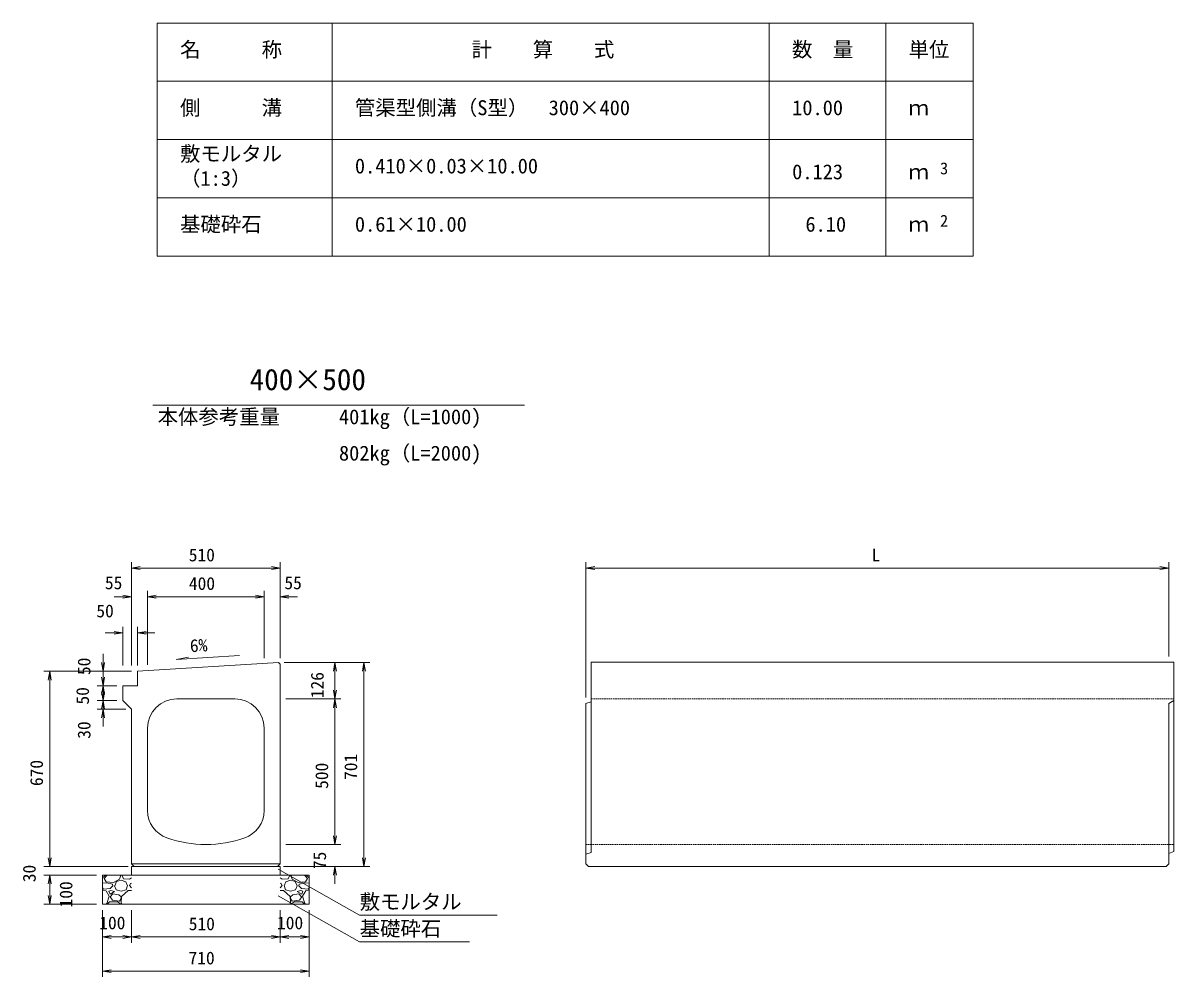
# Model space of a CAD drawing. Units: millimetres, scale not verified. Extents: x 0 to 84100, y 0 to 59400.
# Drawn here: x 30183 to 49932, y 28397 to 44774 of the extents above; entities that cross this region are included whole.
import ezdxf
from ezdxf.enums import TextEntityAlignment as Align

# ---------------------------------------------------------------- set-up
doc = ezdxf.new("R2010")
doc.units = ezdxf.units.MM
doc.header["$LTSCALE"] = 100
doc.linetypes.add('USER1', pattern=[0.375, 0.25, -0.125])
for name, color, linetype, lineweight in [('0_2', 7, 'Continuous', 18), ('D-MTR-FRAM（材料表図枠）', 2, 'Continuous', 18), ('D-STR-DIM（寸法）', 7, 'Continuous', 18), ('D-STR-HTXT（旗揚げ）', 7, 'Continuous', 18), ('D-STR-STRn（構造物）', 7, 'Continuous', 18), ('D-STR（構造物外形線）', 1, 'Continuous', 18)]:
    doc.layers.add(name, color=color, linetype=linetype, lineweight=lineweight)
for name, color, linetype in [('D-MTR-TXT(文字列）', 7, 'Continuous'), ('D-STR-TXT（文字）', 7, 'Continuous'), ('D-TTL-TXT（文字）', 7, 'Continuous')]:
    doc.layers.add(name, color=color, linetype=linetype)
doc.styles.add('ＭＳ ゴシック', font='')
doc.styles.get('ＭＳ ゴシック').set_extended_font_data('MS Gothic')

msp = doc.modelspace()

# ---------------------------------------------------------------- linework, layer by layer
at = {"layer": '0_2'}
for p, q in [((32045.1, 35416), (32195.1, 35441)), ((32195.1, 35391), (32045.1, 35416)), ((32045.1, 35416), (32195.1, 35416)), ((34445.1, 35441), (34595.1, 35416)), ((34595.1, 35416), (34445.1, 35391)), ((34595.1, 35416), (34445.1, 35416)), ((39841.7, 35416), (39991.7, 35441)), ((39991.7, 35391), (39841.7, 35416)), ((39841.7, 35416), (39991.7, 35416)), ((49691.7, 35441), (49841.7, 35416)), ((49841.7, 35416), (49691.7, 35391)), ((49841.7, 35416), (49691.7, 35416)), ((31895.1, 34950.8), (32045.1, 34925.8)), ((32045.1, 34925.8), (31895.1, 34900.8)), ((32045.1, 34925.8), (31895.1, 34925.8)), ((32320.1, 34925.8), (32470.1, 34950.8)), ((32320.1, 34925.8), (32470.1, 34950.8)), ((32470.1, 34900.8), (32320.1, 34925.8)), ((32320.1, 34925.8), (32470.1, 34925.8)), ((32470.1, 34900.8), (32320.1, 34925.8)), ((32320.1, 34925.8), (32470.1, 34925.8)), ((34170.1, 34950.8), (34320.1, 34925.8)), ((34170.1, 34950.8), (34320.1, 34925.8)), ((34320.1, 34925.8), (34170.1, 34900.8)), ((34320.1, 34925.8), (34170.1, 34925.8)), ((34320.1, 34925.8), (34170.1, 34900.8)), ((34320.1, 34925.8), (34170.1, 34925.8)), ((34595.1, 34925.8), (34745.1, 34950.8)), ((34745.1, 34900.8), (34595.1, 34925.8)), ((34595.1, 34925.8), (34745.1, 34925.8)), ((31745.1, 34330.3), (31895.1, 34305.3)), ((31895.1, 34305.3), (31745.1, 34280.3)), ((31895.1, 34305.3), (31745.1, 34305.3)), ((32145.1, 34305.3), (32295.1, 34330.3)), ((32295.1, 34280.3), (32145.1, 34305.3)), ((32145.1, 34305.3), (32295.1, 34305.3)), ((31556.1, 33644.7), (31531.1, 33794.7)), ((31581.1, 33794.7), (31556.1, 33644.7)), ((31556.1, 33644.7), (31556.1, 33794.7)), ((35509.4, 33647.8), (35534.4, 33797.8)), ((35534.4, 33797.8), (35559.4, 33647.8)), ((35534.4, 33797.8), (35534.4, 33647.8)), ((36007.5, 33647.8), (36032.5, 33797.8)), ((36032.5, 33797.8), (36057.5, 33647.8)), ((36032.5, 33797.8), (36032.5, 33647.8)), ((30616.3, 33494.7), (30641.3, 33644.7)), ((30641.3, 33644.7), (30666.3, 33494.7)), ((30641.3, 33644.7), (30641.3, 33494.7)), ((31556.1, 33394.7), (31531.1, 33544.7)), ((31531.1, 33244.7), (31556.1, 33394.7)), ((31581.1, 33544.7), (31556.1, 33394.7)), ((31556.1, 33394.7), (31556.1, 33544.7)), ((31556.1, 33394.7), (31581.1, 33244.7)), ((31556.1, 33394.7), (31556.1, 33244.7)), ((31556.1, 33144.7), (31531.1, 33294.7)), ((31581.1, 33294.7), (31556.1, 33144.7)), ((31556.1, 33144.7), (31556.1, 33294.7)), ((35534.4, 33169.7), (35509.4, 33319.7)), ((35559.4, 33319.7), (35534.4, 33169.7)), ((35534.4, 33169.7), (35534.4, 33319.7)), ((31531.1, 32994.7), (31556.1, 33144.7)), ((31531.1, 32844.7), (31556.1, 32994.7)), ((31556.1, 33144.7), (31581.1, 32994.7)), ((31556.1, 33144.7), (31556.1, 32994.7)), ((31556.1, 32994.7), (31581.1, 32844.7)), ((31556.1, 32994.7), (31556.1, 32844.7)), ((35509.4, 33019.7), (35534.4, 33169.7)), ((35534.4, 33169.7), (35559.4, 33019.7)), ((35534.4, 33169.7), (35534.4, 33019.7)), ((35534.4, 30669.7), (35509.4, 30819.7)), ((35534.4, 30669.7), (35509.4, 30819.7)), ((35559.4, 30819.7), (35534.4, 30669.7)), ((35534.4, 30669.7), (35534.4, 30819.7)), ((35559.4, 30819.7), (35534.4, 30669.7)), ((35534.4, 30669.7), (35534.4, 30819.7)), ((30641.3, 30294.7), (30616.3, 30444.7)), ((30641.3, 30294.7), (30616.3, 30444.7)), ((30666.3, 30444.7), (30641.3, 30294.7)), ((30641.3, 30294.7), (30641.3, 30444.7)), ((30666.3, 30444.7), (30641.3, 30294.7)), ((30641.3, 30294.7), (30641.3, 30444.7)), ((36032.5, 30294.7), (36007.5, 30444.7)), ((36057.5, 30444.7), (36032.5, 30294.7)), ((36032.5, 30294.7), (36032.5, 30444.7)), ((35509.4, 30144.7), (35534.4, 30294.7)), ((35534.4, 30294.7), (35559.4, 30144.7)), ((35534.4, 30294.7), (35534.4, 30144.7)), ((30616.3, 29994.7), (30641.3, 30144.7)), ((30616.3, 29994.7), (30641.3, 30144.7)), ((30641.3, 30144.7), (30666.3, 29994.7)), ((30641.3, 30144.7), (30641.3, 29994.7)), ((30641.3, 30144.7), (30666.3, 29994.7)), ((30641.3, 30144.7), (30641.3, 29994.7)), ((30641.3, 29644.7), (30616.3, 29794.7)), ((30666.3, 29794.7), (30641.3, 29644.7)), ((30641.3, 29644.7), (30641.3, 29794.7)), ((31545.1, 29083.5), (31695.1, 29108.5)), ((31695.1, 29058.5), (31545.1, 29083.5)), ((31545.1, 29083.5), (31695.1, 29083.5)), ((31895.1, 29108.5), (32045.1, 29083.5)), ((32045.1, 29083.5), (31895.1, 29058.5)), ((32045.1, 29083.5), (31895.1, 29083.5)), ((32045.1, 29083.5), (32195.1, 29108.5)), ((32195.1, 29058.5), (32045.1, 29083.5)), ((32045.1, 29083.5), (32195.1, 29083.5)), ((34445.1, 29108.5), (34595.1, 29083.5)), ((34595.1, 29083.5), (34445.1, 29058.5)), ((34595.1, 29083.5), (34445.1, 29083.5)), ((34595.1, 29083.5), (34745.1, 29108.5)), ((34745.1, 29058.5), (34595.1, 29083.5)), ((34595.1, 29083.5), (34745.1, 29083.5)), ((34945.1, 29108.5), (35095.1, 29083.5)), ((35095.1, 29083.5), (34945.1, 29058.5)), ((35095.1, 29083.5), (34945.1, 29083.5)), ((31545.1, 28496.9), (31695.1, 28521.9)), ((31695.1, 28471.9), (31545.1, 28496.9)), ((31545.1, 28496.9), (31695.1, 28496.9)), ((34945.1, 28521.9), (35095.1, 28496.9)), ((35095.1, 28496.9), (34945.1, 28471.9)), ((35095.1, 28496.9), (34945.1, 28496.9))]:
    msp.add_line(p, q, dxfattribs=at)
at = {"layer": 'D-MTR-FRAM（材料表図枠）'}
for p, q in [((32485.6, 44773.7), (46485.6, 44773.7)), ((32485.6, 40773.7), (32485.6, 44773.7)), ((35485.6, 40773.7), (35485.6, 44773.7)), ((42985.6, 40773.7), (42985.6, 44773.7)), ((44985.6, 41573.7), (44985.6, 44773.7)), ((44985.6, 40773.7), (44985.6, 44773.7)), ((46485.6, 40773.7), (46485.6, 44773.7)), ((32485.6, 43773.7), (46485.6, 43773.7)), ((32485.6, 42773.7), (46485.6, 42773.7)), ((32485.6, 41773.7), (46485.6, 41773.7)), ((32485.6, 40773.7), (46485.6, 40773.7))]:
    msp.add_line(p, q, dxfattribs=at)
at = {"layer": 'D-STR-DIM（寸法）'}
for p, q in [((32045.1, 33744.7), (32045.1, 35516)), ((32195.1, 35416), (34445.1, 35416)), ((34595.1, 33869.7), (34595.1, 35516)), ((39841.7, 33194.7), (39841.7, 35516)), ((49691.7, 35416), (39991.7, 35416)), ((49841.7, 33899.7), (49841.7, 35516)), ((32045.1, 33869.7), (32045.1, 35025.8)), ((32320.1, 33869.7), (32320.1, 35025.8)), ((32320.1, 33755.7), (32320.1, 35025.8)), ((34320.1, 33869.7), (34320.1, 35025.8)), ((34320.1, 33882.3), (34320.1, 35025.8)), ((34595.1, 33869.7), (34595.1, 35025.8)), ((31895.1, 34925.8), (31745.1, 34925.8)), ((32470.1, 34925.8), (32620.1, 34925.8)), ((34170.1, 34925.8), (32470.1, 34925.8)), ((34170.1, 34925.8), (34020.1, 34925.8)), ((34745.1, 34925.8), (34895.1, 34925.8)), ((31895.1, 33744.7), (31895.1, 34405.3)), ((32145.1, 33744.7), (32145.1, 34405.3)), ((31745.1, 34305.3), (31595.1, 34305.3)), ((32295.1, 34305.3), (32445.1, 34305.3)), ((31556.1, 33794.7), (31556.1, 33944.7)), ((32811.5, 33844.9), (33898.7, 33913.7)), ((32811.5, 33844.9), (33024.3, 33886.5)), ((34665.1, 33797.8), (35634.4, 33797.8)), ((34665.1, 33797.8), (36132.5, 33797.8)), ((32045.1, 33644.7), (30541.3, 33644.7)), ((32045.1, 33644.7), (31456.1, 33644.7)), ((31556.1, 33544.7), (31556.1, 33694.7)), ((35534.4, 33647.8), (35534.4, 33319.7)), ((36032.5, 33647.8), (36032.5, 30444.7)), ((30641.3, 33494.7), (30641.3, 30444.7)), ((31795.1, 33394.7), (31456.1, 33394.7)), ((31795.1, 33394.7), (31456.1, 33394.7)), ((31556.1, 33294.7), (31556.1, 33444.7)), ((31556.1, 33244.7), (31556.1, 33094.7)), ((31795.1, 33144.7), (31456.1, 33144.7)), ((31795.1, 33144.7), (31456.1, 33144.7)), ((31945.1, 32994.7), (31456.1, 32994.7)), ((31556.1, 32994.7), (31556.1, 32844.7)), ((34695.1, 33169.7), (35634.4, 33169.7)), ((34695.1, 33169.7), (35634.4, 33169.7)), ((35534.4, 33019.7), (35534.4, 30819.7)), ((31556.1, 32844.7), (31556.1, 32694.7)), ((35534.4, 30819.7), (35534.4, 30969.7)), ((34695.1, 30669.7), (35634.4, 30669.7)), ((34695.1, 30669.7), (35634.4, 30669.7)), ((30641.3, 30444.7), (30641.3, 30594.7)), ((31945.1, 30294.7), (30541.3, 30294.7)), ((31990.1, 30294.7), (30541.3, 30294.7)), ((34650.1, 30294.7), (35634.4, 30294.7)), ((34665.1, 30294.7), (36132.5, 30294.7)), ((31445.1, 30144.7), (30541.3, 30144.7)), ((31445.1, 30144.7), (30541.3, 30144.7)), ((35534.4, 30144.7), (35534.4, 29994.7)), ((30641.3, 29994.7), (30641.3, 29844.7)), ((30641.3, 29994.7), (30641.3, 29794.7)), ((31445.1, 29644.7), (30541.3, 29644.7)), ((31545.1, 29544.7), (31545.1, 28396.9)), ((31545.1, 29544.7), (31545.1, 28983.5)), ((32045.1, 29544.7), (32045.1, 28983.5)), ((32045.1, 29544.7), (32045.1, 28983.5)), ((34595.1, 29544.7), (34595.1, 28983.5)), ((34595.1, 29544.7), (34595.1, 28983.5)), ((35095.1, 29544.7), (35095.1, 28983.5)), ((35095.1, 29544.7), (35095.1, 28396.9)), ((31895.1, 29083.5), (31695.1, 29083.5)), ((34445.1, 29083.5), (32195.1, 29083.5)), ((34745.1, 29083.5), (34945.1, 29083.5)), ((34945.1, 28496.9), (31695.1, 28496.9))]:
    msp.add_line(p, q, dxfattribs=at)
at = {"layer": 'D-STR-HTXT（旗揚げ）'}
for p, q in [((32409.3, 38215.4), (38787.6, 38215.4)), ((34562.6, 30249.6), (35958.8, 29458.4)), ((34562.6, 29790.5), (35958.8, 28999.3)), ((38318.6, 29458.4), (35958.8, 29458.4)), ((37845.1, 28999.3), (35958.8, 28999.3))]:
    msp.add_line(p, q, dxfattribs=at)
at = {"layer": 'D-STR-STRn（構造物）'}
for p, q in [((32045.1, 30294.7), (32045.1, 30144.7)), ((34595.1, 30294.7), (34595.1, 30144.7)), ((32045.1, 30144.7), (31545.1, 30144.7)), ((31545.1, 30144.7), (31545.1, 29644.7)), ((31545.1, 30101.2), (31601.4, 30144.7)), ((31575.9, 30089.5), (31625.6, 30144.7)), ((31611.9, 30029.2), (31576.9, 30089.2)), ((31735.6, 30020.5), (31610.6, 30030.5)), ((31841.2, 30074.1), (31736.2, 30019.1)), ((31755.8, 29964.4), (31785.8, 30034.4)), ((31786, 30034.4), (31866, 30059.4)), ((31861.1, 30144.4), (31841.1, 30074.4)), ((31865.8, 30059.4), (31945.8, 30029.4)), ((31878.1, 30144.7), (31905.1, 30080.6)), ((31905.6, 30079.2), (32010.6, 30074.2)), ((31946, 30029.3), (31976, 29964.3)), ((32011, 30074.8), (32045.1, 30101.2)), ((34595.1, 30144.7), (32045.1, 30144.7)), ((34595.1, 30144.7), (35095.1, 30144.7)), ((34629.2, 30074.8), (34595.1, 30101.2)), ((34734.5, 30079.2), (34629.5, 30074.2)), ((34694.1, 30029.3), (34664.1, 29964.3)), ((34774.4, 30059.4), (34694.4, 30029.4)), ((34762, 30144.7), (34735, 30080.6)), ((34854.1, 30034.4), (34774.1, 30059.4)), ((34779, 30144.4), (34799, 30074.4)), ((34799, 30074.1), (34904, 30019.1)), ((34884.3, 29964.4), (34854.3, 30034.4)), ((34904.5, 30020.5), (35029.5, 30030.5)), ((35064.2, 30089.5), (35014.5, 30144.7)), ((35028.2, 30029.2), (35063.2, 30089.2)), ((35095.1, 30101.2), (35038.8, 30144.7)), ((35095.1, 30144.7), (35095.1, 29644.7)), ((31621.4, 30013.9), (31545.1, 30005.8)), ((31565.8, 29906.1), (31545.1, 29928.7)), ((31606.1, 29873.9), (31545.1, 29879)), ((31680.6, 29914.8), (31565.6, 29904.8)), ((31662, 29784.7), (31607, 29874.7)), ((31720.8, 29989.7), (31620.8, 30014.7)), ((31655.8, 29869.5), (31675.8, 29819.5)), ((31690.9, 29884.3), (31655.9, 29869.3)), ((31675.8, 29819.6), (31750.8, 29864.6)), ((31725.9, 29824.4), (31675.9, 29774.4)), ((31725.9, 29964.5), (31680.9, 29914.5)), ((31751.1, 29864.5), (31691.1, 29884.5)), ((31726, 29964.1), (31721, 29989.1)), ((31826.5, 29809.7), (31726.5, 29824.7)), ((31750.5, 29964.6), (31780.5, 29894.6)), ((31780.5, 29894.1), (31865.5, 29869.1)), ((31866.2, 29869.2), (31951.2, 29894.2)), ((31986.1, 29884.4), (31871.1, 29779.4)), ((31950.8, 29894.7), (31975.8, 29964.7)), ((32045.1, 29879), (31986.1, 29883.9)), ((32010.8, 29964.6), (32025.8, 30004.6)), ((32045.1, 29928.7), (32010.8, 29966.1)), ((32045.1, 30005.8), (32026.4, 30003.9)), ((34595.1, 30005.8), (34613.8, 30003.9)), ((34595.1, 29928.7), (34629.4, 29966.1)), ((34595.1, 29879), (34654.1, 29883.9)), ((34629.3, 29964.6), (34614.3, 30004.6)), ((34654.1, 29884.4), (34769.1, 29779.4)), ((34689.4, 29894.7), (34664.4, 29964.7)), ((34773.9, 29869.2), (34688.9, 29894.2)), ((34859.6, 29894.1), (34774.6, 29869.1)), ((34813.6, 29809.7), (34913.6, 29824.7)), ((34889.6, 29964.6), (34859.6, 29894.6)), ((34889, 29864.5), (34949, 29884.5)), ((34964.4, 29819.6), (34889.4, 29864.6)), ((34914.1, 29964.1), (34919.1, 29989.1)), ((34914.2, 29964.5), (34959.2, 29914.5)), ((34914.2, 29824.4), (34964.2, 29774.4)), ((34919.4, 29989.7), (35019.4, 30014.7)), ((34949.3, 29884.3), (34984.3, 29869.3)), ((34959.5, 29914.8), (35074.5, 29904.8)), ((34984.4, 29869.5), (34964.4, 29819.5)), ((34978.1, 29784.7), (35033.1, 29874.7)), ((35018.8, 30013.9), (35095.1, 30005.8)), ((35034.1, 29873.9), (35095.1, 29879)), ((35074.4, 29906.1), (35095.1, 29928.7)), ((31545.1, 29644.7), (35095.1, 29644.7)), ((31601.4, 29644.7), (31621, 29659.8)), ((31621, 29659.3), (31661, 29784.3)), ((31625.6, 29644.7), (31665.9, 29689.5)), ((31665.9, 29689.5), (31795.9, 29689.5)), ((31675.8, 29774.6), (31715.8, 29714.6)), ((31716.1, 29714.2), (31841.1, 29699.2)), ((31795.8, 29690.6), (31860.8, 29645.6)), ((31867, 29773.4), (31827, 29808.4)), ((31841.1, 29699.5), (31866.1, 29744.5)), ((31865.1, 29675.6), (31878.1, 29644.7)), ((31870.7, 29779.7), (31865.7, 29674.7)), ((31865.9, 29744.5), (31865.9, 29774.5)), ((34775, 29675.6), (34762, 29644.7)), ((34769.4, 29779.7), (34774.4, 29674.7)), ((34773.1, 29773.4), (34813.1, 29808.4)), ((34799.1, 29699.5), (34774.1, 29744.5)), ((34774.2, 29744.5), (34774.2, 29774.5)), ((34844.4, 29690.6), (34779.4, 29645.6)), ((34924, 29714.2), (34799, 29699.2)), ((34974.2, 29689.5), (34844.2, 29689.5)), ((34964.4, 29774.6), (34924.4, 29714.6)), ((35014.5, 29644.7), (34974.2, 29689.5)), ((35019.1, 29659.3), (34979.1, 29784.3)), ((35038.8, 29644.7), (35019.2, 29659.8))]:
    msp.add_line(p, q, dxfattribs=at)
at = {"layer": 'D-STR（構造物外形線）'}
for p, q in [((32145.1, 33644.7), (34565.1, 33797.8)), ((34565.1, 33797.8), (34595.1, 33769.7)), ((39931.7, 33799.7), (49931.7, 33799.7)), ((39931.7, 30534.7), (39931.7, 33799.7)), ((49931.7, 30549.7), (49931.7, 33799.7)), ((32145.1, 33394.7), (32145.1, 33644.7)), ((34595.1, 30339.7), (34595.1, 33769.7)), ((31895.1, 33144.7), (31895.1, 33394.7)), ((31895.1, 33394.7), (32145.1, 33394.7)), ((31895.1, 33144.7), (32045.1, 32994.7)), ((32045.1, 30339.7), (32045.1, 32994.7)), ((32820.1, 33169.7), (33820.1, 33169.7)), ((39841.7, 33094.7), (39931.7, 33119.7)), ((39841.7, 30339.7), (39841.7, 33094.7)), ((49841.7, 33094.7), (49931.7, 33144.7)), ((49841.7, 30339.7), (49841.7, 33094.7)), ((32320.1, 31255.5), (32320.1, 32669.7)), ((34320.1, 31255.5), (34320.1, 32669.7)), ((39841.7, 30504.7), (39931.7, 30534.7)), ((49841.7, 30519.7), (49931.7, 30549.7)), ((32045.1, 30339.7), (34595.1, 30339.7)), ((32045.1, 30339.7), (32090.1, 30294.7)), ((32045.1, 30294.7), (34595.1, 30294.7)), ((32090.1, 30294.7), (34550.1, 30294.7)), ((34550.1, 30294.7), (34595.1, 30339.7)), ((39841.7, 30339.7), (39886.7, 30294.7)), ((39886.7, 30294.7), (49796.7, 30294.7)), ((49796.7, 30294.7), (49841.7, 30339.7))]:
    msp.add_line(p, q, dxfattribs=at)
at = {"layer": 'D-STR（構造物外形線）', "linetype": 'USER1'}
for p, q in [((39931.7, 33169.7), (49931.7, 33169.7)), ((39841.7, 30669.7), (49931.7, 30669.7))]:
    msp.add_line(p, q, dxfattribs=at)
at = {"layer": 'D-STR（構造物外形線）'}
for centre, radius, start, end in [((32820.1, 32669.7), 500, 90, 180), ((33820.1, 32669.7), 500, 0, 90), ((32820.1, 31255.5), 500, 180, 250.52898), ((33820.1, 31255.5), 500, 289.47102, 0), ((33320.1, 32669.7), 2000, 250.52884, 289.47116)]:
    msp.add_arc(centre, radius, start, end, dxfattribs=at)

# ---------------------------------------------------------------- texts
at = {"layer": 'D-MTR-TXT(文字列）', "style": 'ＭＳ ゴシック'}
for s, height, p in [('名\u3000\u3000\u3000称', 256.6, (32877.8, 44114)), ('計\u3000\u3000算\u3000\u3000式', 256.6, (37878.6, 44114)), ('数\u3000量', 256.6, (43377.8, 44114)), ('単位', 256.6, (45377.8, 44114)), ('側\u3000\u3000\u3000溝', 256.6, (32877.8, 43114)), ('管渠型側溝（S型）\u3000300×400', 256.6, (35877.8, 43114)), ('10.00', 256.6, (43380.5, 43114)), ('ｍ', 256.6, (45377.8, 43114)), ('敷モルタル', 256.6, (32877.8, 42324.1)), ('（1:3）', 256.6, (32877.8, 41901.8)), ('0.410×0.03×10.00', 256.6, (35877.8, 42114)), ('0.123', 256.6, (43380.5, 42014)), ('ｍ', 256.6, (45377.8, 42014)), ('3', 205.3, (45918, 42114.5)), ('基礎砕石', 256.6, (32877.8, 41114)), ('2', 205.3, (45918, 41214.5)), ('0.61×10.00', 256.6, (35877.8, 41114)), ('6.10', 256.6, (43607.9, 41114)), ('ｍ', 256.6, (45377.8, 41114)), ('本体参考重量', 256.6, (32492.3, 37808.7)), ('401kg（L=1000)', 256.6, (35604.3, 37808.7)), ('802kg（L=2000)', 256.6, (35604.3, 37184.6))]:
    msp.add_text(s, height=height, dxfattribs=at).set_placement(p, align=Align.BOTTOM_LEFT)
at = {"layer": 'D-STR-DIM（寸法）', "style": 'ＭＳ ゴシック'}
for s, p in [('510', (33026.9, 35466)), ('L', (44742.7, 35466)), ('55', (31588.4, 34987.6)), ('400', (33029.2, 34975.8)), ('55', (34668, 34987.6)), ('50', (31441.2, 34505.3)), ('100', (31491.3, 29149.9)), ('100', (34541.3, 29149.9)), ('510', (33026.9, 29133.5)), ('710', (33023.1, 28546.9))]:
    msp.add_text(s, height=219.9, dxfattribs=at).set_placement(p, align=Align.BOTTOM_LEFT)
for s, p in [('50', (31406.1, 33580)), ('126', (35407.4, 33183)), ('50', (31381.1, 33074)), ('30', (31406.1, 32486.4)), ('701', (35982.5, 31779.7)), ('670', (30591.3, 31674.2)), ('500', (35484.4, 31626.5)), ('75', (35448.6, 30249)), ('30', (30466.3, 30024)), ('100', (31096.3, 29590.9))]:
    msp.add_text(s, height=219.9, rotation=90, dxfattribs=at).set_placement(p, align=Align.BOTTOM_LEFT)
at = {"layer": 'D-STR-TXT（文字）', "style": 'ＭＳ ゴシック'}
msp.add_text('6%', height=219.9, rotation=3.62, dxfattribs=at).set_placement((33057.1, 33905.3), align=Align.BOTTOM_LEFT)
for s, p in [('敷モルタル', (35958.8, 29483.4)), ('基礎砕石', (35958.8, 29024.3))]:
    msp.add_text(s, height=256.6, dxfattribs=at).set_placement(p, align=Align.BOTTOM_LEFT)
at = {"layer": 'D-TTL-TXT（文字）', "style": 'ＭＳ ゴシック'}
msp.add_text('400×500', height=366.6, dxfattribs=at).set_placement((34071.9, 38360.3), align=Align.BOTTOM_LEFT)

doc.saveas('drawing.dxf')
